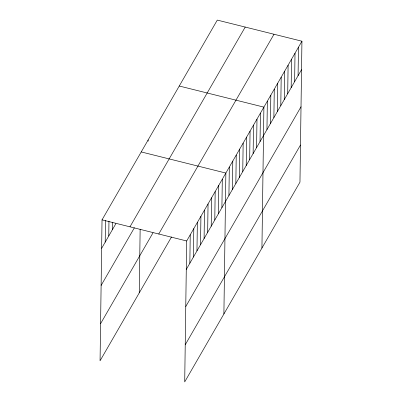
<?xml version="1.0" encoding="UTF-8"?>
<svg xmlns="http://www.w3.org/2000/svg" width="402" height="402" viewBox="0 0 402 402"><rect width="100%" height="100%" fill="white"/><g stroke="black" fill="none" stroke-linecap="round" stroke-linejoin="round"><path stroke-width="0.6" d="M301.937 41.21L186.674 240.969L184.709 381.9L299.967 182.141L301.937 41.21L217.291 20.1L102.033 219.859L100.063 360.79L171.528 236.939M105.198 242.145L105.5 220.492M108.761 235.969L108.967 221.12M112.324 229.798L112.424 222.371M139.253 292.872L140.142 229.281M148.122 141.192L148.137 139.956M189.839 263.255L190.236 234.793M193.402 257.079L193.799 228.622M196.965 250.908L197.362 222.447M200.528 244.733L200.925 216.271M204.09 238.557L204.487 210.095M207.653 232.381L208.05 203.925M211.216 226.21L211.613 197.749M214.779 220.035L215.176 191.573M218.341 213.859L218.738 185.397M221.904 207.683L222.301 179.227M223.894 313.982L225.864 173.051L141.223 151.941M228.924 195.518L229.321 167.056M232.381 189.523L232.778 161.066M235.838 183.533L236.235 155.071M239.296 177.538L239.692 149.082M242.753 171.548L243.155 143.087M246.215 165.554L246.612 137.092M249.672 159.559L250.069 131.102M253.129 153.569L253.526 125.107M256.587 147.574L256.984 119.118M260.044 141.584L260.441 113.123M261.933 248.059L263.898 107.128L179.257 86.023M266.958 129.595L267.355 101.138M270.415 123.605L270.817 95.143M273.878 117.61L274.275 89.154M277.335 111.62L277.732 83.159M280.792 105.625L281.189 77.164M284.249 99.636L284.646 71.174M287.706 93.641L288.103 65.179M291.164 87.646L291.561 59.189M294.621 81.656L295.018 53.195M298.078 75.661L298.475 47.2M101.636 248.32L115.887 223.623M129.967 226.828L245.225 27.065M101.118 285.435L134.368 227.808M100.585 323.675L153.026 232.783M158.745 234.004L274.003 34.245M186.277 269.43L301.54 69.672M185.759 306.545L301.018 106.786M185.227 344.785L300.485 145.027M102.033 219.859L186.674 240.969"/></g></svg>
